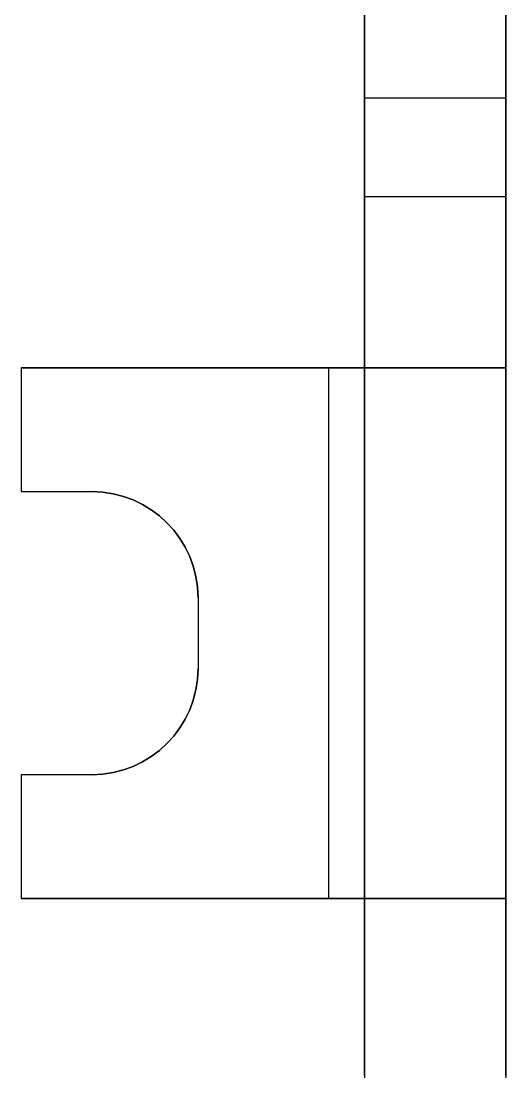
# Model space of a CAD drawing. Extents: x -4.83 to 4.83, y -5.56 to 3.84.
# Drawn here: x -4.83 to -3.46, y -3.83 to -0.86 of the extents above; entities that cross this region are included whole.
import ezdxf

# ---------------------------------------------------------------- set-up
doc = ezdxf.new("R2010")
doc.units = 0
doc.layers.get('0').update_dxf_attribs({"linetype": 'CONTINUOUS'})

# ---------------------------------------------------------------- blocks, each defined once
blk = doc.blocks.new('*U3')
at = {"color": 255}
for p, q in [((-3.86, 3.64, 3.2), (-3.86, -5.56, 3.2)), ((-3.46, 3.54, 3.2), (-3.46, -5.46, 3.2)), ((-3.46, -1.0777, 0.34), (-3.86, -1.0777, 0.34)), ((-3.46, -1.3571, 0.5309), (-3.86, -1.3571, 0.5309)), ((-3.46, -1.3571, 0.5309), (-3.86, -1.3571, 0.5309)), ((-3.96, -1.84, 0.34), (-4.83, -1.84, 0.34)), ((-4.83, -1.84, 0.34), (-4.83, -2.19, 0.34)), ((-3.96, -3.34, -0.06), (-3.96, -1.84, -0.06)), ((-3.96, -3.34, 0.34), (-3.96, -1.84, 0.34)), ((-3.96, -3.34, 0.34), (-3.96, -1.84, 0.34)), ((-3.86, -1.84, 0.44), (-3.46, -1.84, 0.44)), ((-3.86, -3.34, 0.44), (-3.86, -1.84, 0.44)), ((-3.46, -3.34, 0.44), (-3.46, -1.84, 0.44)), ((-4.83, -2.19, 0.34), (-4.63, -2.19, 0.34)), ((-4.63, -2.19, 0.34), (-4.63, -2.19, -0.06)), ((-4.33, -2.49, 0.34), (-4.33, -2.69, 0.34)), ((-4.33, -2.49, -0.06), (-4.33, -2.49, 0.34)), ((-4.33, -2.69, -0.06), (-4.33, -2.69, 0.34)), ((-4.63, -2.99, 0.34), (-4.83, -2.99, 0.34)), ((-4.83, -2.99, 0.34), (-4.83, -3.34, 0.34)), ((-4.63, -2.99, -0.06), (-4.63, -2.99, 0.34)), ((-4.83, -3.34, 0.34), (-3.96, -3.34, 0.34)), ((-3.86, -3.34, 2.4), (-3.46, -3.34, 2.4))]:
    blk.add_line(p, q, dxfattribs=at)
at = {"color": 255, "extrusion": (-1, 0, 0)}
for p, q in [((-3.86, 3.64, 3.2), (-3.86, -5.56, 3.2)), ((-3.86, -1.0777, 0.34), (-3.86, 1.3777, 0.34)), ((-4.83, -1.84, 0.34), (-4.83, -1.84, -0.06)), ((-4.83, -1.84, -0.06), (-4.83, -2.19, -0.06)), ((-4.83, -1.84, 0.34), (-4.83, -2.19, 0.34)), ((-3.86, -3.34, 0.44), (-3.86, -1.84, 0.44)), ((-4.83, -2.19, 0.34), (-4.83, -2.19, -0.06)), ((-4.33, -2.49, 0.34), (-4.33, -2.69, 0.34)), ((-4.33, -2.49, -0.06), (-4.33, -2.49, 0.34)), ((-4.33, -2.49, -0.06), (-4.33, -2.69, -0.06)), ((-4.33, -2.69, -0.06), (-4.33, -2.69, 0.34)), ((-4.83, -2.99, 0.34), (-4.83, -3.34, 0.34)), ((-4.83, -2.99, -0.06), (-4.83, -2.99, 0.34)), ((-4.83, -2.99, -0.06), (-4.83, -3.34, -0.06)), ((-4.83, -3.34, -0.06), (-4.83, -3.34, 0.34)), ((-3.86, -3.34, 0.44), (-3.86, -3.34, 2.4))]:
    blk.add_line(p, q, dxfattribs=at)
at = {"color": 255, "extrusion": (1, 0, 0)}
for p, q in [((-3.46, 3.54, 3.2), (-3.46, -5.46, 3.2)), ((-3.46, -1.0777, 0.34), (-3.46, 1.3777, 0.34)), ((-3.46, -3.34, 0.44), (-3.46, -1.84, 0.44)), ((-3.46, -3.34, 2.4), (-3.46, -3.34, 0.44))]:
    blk.add_line(p, q, dxfattribs=at)
at = {"color": 255, "extrusion": (0, -1e-16, -1)}
for p, q in [((-3.86, -1.0777, 0.34), (-3.86, 1.3777, 0.34)), ((-3.46, -1.0777, 0.34), (-3.46, 1.3777, 0.34)), ((-3.46, -1.0777, 0.34), (-3.86, -1.0777, 0.34)), ((-4.83, -1.84, -0.06), (-4.83, -2.19, -0.06)), ((-4.83, -1.84, -0.06), (-3.96, -1.84, -0.06)), ((-3.96, -3.34, -0.06), (-3.96, -1.84, -0.06)), ((-4.83, -2.19, -0.06), (-4.63, -2.19, -0.06)), ((-4.33, -2.49, -0.06), (-4.33, -2.69, -0.06)), ((-4.83, -2.99, -0.06), (-4.83, -3.34, -0.06)), ((-4.63, -2.99, -0.06), (-4.83, -2.99, -0.06)), ((-3.96, -3.34, -0.06), (-4.83, -3.34, -0.06))]:
    blk.add_line(p, q, dxfattribs=at)
at = {"color": 255, "extrusion": (0, 1, -1e-16)}
for p, q in [((-4.83, -1.84, 0.34), (-4.83, -1.84, -0.06)), ((-3.96, -1.84, 0.34), (-4.83, -1.84, 0.34)), ((-4.83, -1.84, -0.06), (-3.96, -1.84, -0.06)), ((-3.86, -1.84, 0.44), (-3.46, -1.84, 0.44)), ((-4.83, -2.99, -0.06), (-4.83, -2.99, 0.34)), ((-4.63, -2.99, 0.34), (-4.83, -2.99, 0.34)), ((-4.63, -2.99, -0.06), (-4.83, -2.99, -0.06)), ((-4.63, -2.99, -0.06), (-4.63, -2.99, 0.34))]:
    blk.add_line(p, q, dxfattribs=at)
at = {"color": 255, "extrusion": (0, -1, 1e-16)}
for p, q in [((-4.83, -2.19, 0.34), (-4.83, -2.19, -0.06)), ((-4.83, -2.19, -0.06), (-4.63, -2.19, -0.06)), ((-4.83, -2.19, 0.34), (-4.63, -2.19, 0.34)), ((-4.63, -2.19, 0.34), (-4.63, -2.19, -0.06)), ((-4.83, -3.34, 0.34), (-3.96, -3.34, 0.34)), ((-4.83, -3.34, -0.06), (-4.83, -3.34, 0.34)), ((-3.96, -3.34, -0.06), (-4.83, -3.34, -0.06)), ((-3.86, -3.34, 0.44), (-3.86, -3.34, 2.4)), ((-3.86, -3.34, 2.4), (-3.46, -3.34, 2.4)), ((-3.46, -3.34, 2.4), (-3.46, -3.34, 0.44))]:
    blk.add_line(p, q, dxfattribs=at)
at = {"color": 255, "extrusion": (1, 1.4e-15, 0)}
for centre in [(-1.0777, 0.64, -3.86), (-1.0777, 0.64, -3.46), (-1.0777, 0.64, -3.46)]:
    blk.add_arc(centre, 0.3, 201.3237, 270, dxfattribs=at)
at = {"color": 255, "extrusion": (-1, -1.4e-15, 0)}
blk.add_arc((1.0777, 0.64, 3.86), 0.3, 270, 338.6763, dxfattribs=at)
at = {"color": 255, "extrusion": (1, 0, 0)}
for centre, start in [((-1.59, 0.44, -3.86), 21.3237), ((-1.59, 0.44, -3.46), 21.3237), ((-3.59, 2.4, -3.86), 0), ((-3.59, 2.4, -3.46), 0)]:
    blk.add_arc(centre, 0.25, start, 180, dxfattribs=at)
at = {"color": 255, "extrusion": (-1, 0, 0)}
for centre, end in [((1.59, 0.44, 3.86), 158.6763), ((1.59, 0.44, 3.46), 158.6763), ((3.59, 2.4, 3.86), 180), ((3.59, 2.4, 3.46), 180)]:
    blk.add_arc(centre, 0.25, 0, end, dxfattribs=at)
at = {"color": 255, "extrusion": (0, -1, 1e-16)}
for centre, radius in [((-3.96, 0.44, 1.84), 0.5), ((-3.96, 0.44, 3.34), 0.1), ((-3.96, 0.44, 3.34), 0.5)]:
    blk.add_arc(centre, radius, 270, 0, dxfattribs=at)
at = {"color": 255, "extrusion": (0, 1, -1e-16)}
for centre, radius in [((3.96, 0.44, -1.84), 0.1), ((3.96, 0.44, -1.84), 0.5), ((3.96, 0.44, -1.84), 0.1), ((3.96, 0.44, -3.34), 0.5), ((3.96, 0.44, -3.34), 0.1)]:
    blk.add_arc(centre, radius, 180, 270, dxfattribs=at)
at = {"color": 255, "extrusion": (0, -1e-16, -1)}
for centre, start, end in [((4.63, -2.49, 0.06), 90, 180), ((4.63, -2.49, -0.34), 90, 180), ((4.63, -2.49, 0.06), 90, 180), ((4.63, -2.69, 0.06), 180, 270), ((4.63, -2.69, -0.34), 180, 270), ((4.63, -2.69, 0.06), 180, 270)]:
    blk.add_arc(centre, 0.3, start, end, dxfattribs=at)
at = {"color": 255}
for centre, start, end in [((-4.63, -2.49, 0.34), 0, 90), ((-4.63, -2.69, 0.34), 270, 0)]:
    blk.add_arc(centre, 0.3, start, end, dxfattribs=at)

msp = doc.modelspace()

# ---------------------------------------------------------------- block references
msp.add_blockref('*U3', (0, 0))

doc.saveas('drawing.dxf')
